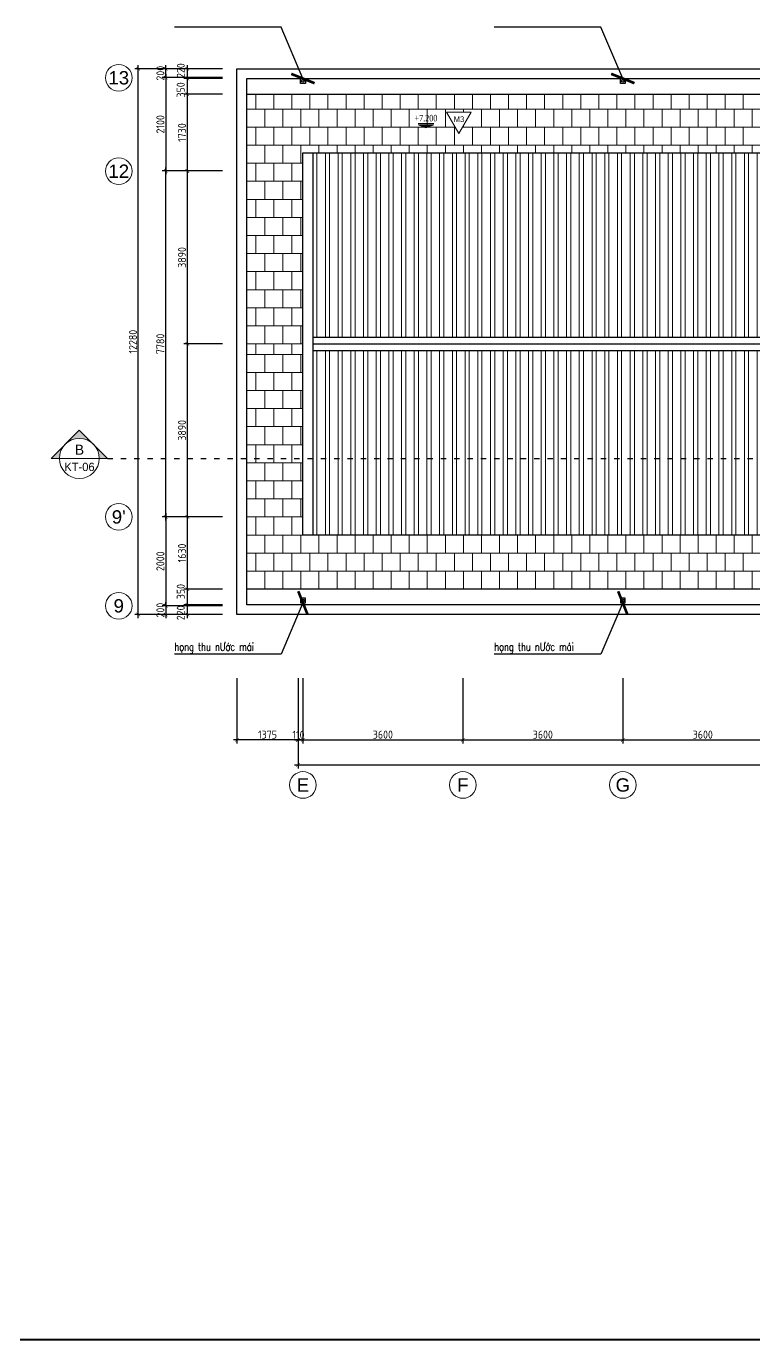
# Model space of a CAD drawing. Header units: inches. Extents: x 7154 to 95401, y -113037 to 84761.
# Drawn here: x 30398 to 46771, y -85013 to -55441 of the extents above; entities that cross this region are included whole.
import ezdxf
from ezdxf.enums import TextEntityAlignment as Align

# ---------------------------------------------------------------- set-up
doc = ezdxf.new("R2010")
doc.units = ezdxf.units.IN
doc.header["$MEASUREMENT"] = 0
doc.linetypes.add('ACAD_ISO03W100', pattern=[30, 12, -18])
doc.linetypes.add('HIDDEN', pattern=[0.375, 0.25, -0.125])
doc.layers.get('DEFPOINTS').update_dxf_attribs({"color": 2})
for name, color, linetype in [('1', 1, 'Continuous'), ('Dim', 144, 'Continuous'), ('TEXT', 2, 'Continuous'), ('THAY', 9, 'Continuous')]:
    doc.layers.add(name, color=color, linetype=linetype)
doc.layers.add('HACTH', color=252, linetype='Continuous', lineweight=5)
doc.layers.add('ZONES', color=7, linetype='Continuous', lineweight=18)
doc.styles.add('ARIALH', font='VnArialH.TTF')
doc.styles.add('AVANTH', font='VnAvantH.TTF')
doc.styles.add('ISOCP', font='isocp.shx')
doc.styles.add('VNS', font='vntimeh.shx', dxfattribs={"width": 0.7})
doc.styles.add('VNSIMLI', font='vnsimli.shx', dxfattribs={"width": 0.75})
doc.dimstyles.new('1-100', dxfattribs={"dimtxt": 180, "dimasz": 80, "dimexe": 80, "dimexo": 0, "dimgap": 30, "dimtad": 1, "dimdec": 0, "dimzin": 0, "dimdsep": 46, "dimtxsty": 'ISOCP', "dimblk1": 'ARCHTICK', "dimblk2": 'ARCHTICK', "dimsah": 1, "dimcen": 0.09, "dimdle": 80, "dimclrd": 8, "dimclre": 8, "dimclrt": 6, "dimadec": 0, "dimazin": 0, "dimtfac": 1, "dimtdec": 0, "dimtix": 1, "dimtmove": 2, "dimatfit": 3, "dimldrblk": 'ARCHTICK', "dimfxl": 80, "dimtolj": 1, "dimtzin": 0, "dimarcsym": 0})
doc.dimstyles.new('100x2nn', dxfattribs={"dimscale": 2, "dimtxt": 180, "dimasz": 80, "dimexe": 80, "dimexo": 0, "dimgap": 30, "dimtad": 1, "dimdec": 0, "dimzin": 0, "dimdsep": 46, "dimtxsty": 'ISOCP', "dimblk1": 'ARCHTICK', "dimblk2": 'ARCHTICK', "dimsah": 1, "dimcen": 0.09, "dimdle": 80, "dimclrd": 8, "dimclre": 8, "dimclrt": 7, "dimadec": 0, "dimazin": 0, "dimtfac": 1, "dimtdec": 0, "dimtmove": 2, "dimatfit": 3, "dimldrblk": 'ARCHTICK', "dimfxl": 80, "dimtolj": 1, "dimtzin": 0, "dimarcsym": 0})

# ---------------------------------------------------------------- blocks, each defined once
blk = doc.blocks.new('AXIS')
at = {"layer": 'ZONES'}
blk.add_circle((0, 0), 300, dxfattribs=at)
at = {"layer": 'ZONES', "style": 'ARIALH'}
blk.add_attdef('TENTRUCDINHVI', text='', height=300, dxfattribs=at).set_placement((0, 0), align=Align.MIDDLE)
blk = doc.blocks.new('_ArchTick')
at = {"color": 0, "linetype": 'ByBlock', "const_width": 0.15}
blk.add_lwpolyline([(-0.5, -0.5), (0.5, 0.5)], dxfattribs=at)
blk = doc.blocks.new('*D425')
at = {"layer": 'DEFPOINTS', "color": 0}
for p in [(36514, -70108), (36624, -70108), (36624, -71497)]:
    blk.add_point(p, dxfattribs=at)
at = {"layer": 'Dim', "color": 8, "lineweight": -2}
for p, q in [((36514, -70108), (36514, -71577)), ((36624, -70108), (36624, -71577)), ((36434, -71497), (36704, -71497))]:
    blk.add_line(p, q, dxfattribs=at)
at = {"layer": 'Dim', "color": 8, "lineweight": -2, "xscale": 80, "yscale": 80, "zscale": 80, "rotation": 180}
blk.add_blockref('_ArchTick', (36514, -71497), dxfattribs=at)
at = {"layer": 'Dim', "color": 8, "lineweight": -2, "xscale": 80, "yscale": 80, "zscale": 80}
blk.add_blockref('_ArchTick', (36624, -71497), dxfattribs=at)
at = {"layer": 'Dim', "color": 6, "insert": (36524, -71381), "char_height": 180, "attachment_point": 5, "style": 'ISOCP'}
blk.add_mtext('\\A1;110', dxfattribs=at)
blk = doc.blocks.new('*D426')
at = {"layer": 'DEFPOINTS', "color": 0}
for p in [(36624, -70108), (40224, -70108), (40224, -71497)]:
    blk.add_point(p, dxfattribs=at)
at = {"layer": 'Dim', "color": 8, "lineweight": -2}
for p, q in [((36624, -70108), (36624, -71577)), ((40224, -70108), (40224, -71577)), ((36544, -71497), (40304, -71497))]:
    blk.add_line(p, q, dxfattribs=at)
at = {"layer": 'Dim', "color": 8, "lineweight": -2, "xscale": 80, "yscale": 80, "zscale": 80, "rotation": 180}
blk.add_blockref('_ArchTick', (36624, -71497), dxfattribs=at)
at = {"layer": 'Dim', "color": 8, "lineweight": -2, "xscale": 80, "yscale": 80, "zscale": 80}
blk.add_blockref('_ArchTick', (40224, -71497), dxfattribs=at)
at = {"layer": 'Dim', "color": 6, "insert": (38424, -71377), "char_height": 180, "attachment_point": 5, "style": 'ISOCP'}
blk.add_mtext('\\A1;3600', dxfattribs=at)
blk = doc.blocks.new('*D427')
at = {"layer": 'DEFPOINTS', "color": 0}
for p in [(40224, -70108), (43824, -70108), (43824, -71497)]:
    blk.add_point(p, dxfattribs=at)
at = {"layer": 'Dim', "color": 8, "lineweight": -2}
for p, q in [((40224, -70108), (40224, -71577)), ((43824, -70108), (43824, -71577)), ((40144, -71497), (43904, -71497))]:
    blk.add_line(p, q, dxfattribs=at)
at = {"layer": 'Dim', "color": 8, "lineweight": -2, "xscale": 80, "yscale": 80, "zscale": 80, "rotation": 180}
blk.add_blockref('_ArchTick', (40224, -71497), dxfattribs=at)
at = {"layer": 'Dim', "color": 8, "lineweight": -2, "xscale": 80, "yscale": 80, "zscale": 80}
blk.add_blockref('_ArchTick', (43824, -71497), dxfattribs=at)
at = {"layer": 'Dim', "color": 6, "insert": (42024, -71377), "char_height": 180, "attachment_point": 5, "style": 'ISOCP'}
blk.add_mtext('\\A1;3600', dxfattribs=at)
blk = doc.blocks.new('*D428')
at = {"layer": 'DEFPOINTS', "color": 0}
for p in [(43824, -70108), (47424, -70108), (47424, -71497)]:
    blk.add_point(p, dxfattribs=at)
at = {"layer": 'Dim', "color": 8, "lineweight": -2}
for p, q in [((43824, -70108), (43824, -71577)), ((47424, -70108), (47424, -71577)), ((43744, -71497), (47504, -71497))]:
    blk.add_line(p, q, dxfattribs=at)
at = {"layer": 'Dim', "color": 8, "lineweight": -2, "xscale": 80, "yscale": 80, "zscale": 80, "rotation": 180}
blk.add_blockref('_ArchTick', (43824, -71497), dxfattribs=at)
at = {"layer": 'Dim', "color": 8, "lineweight": -2, "xscale": 80, "yscale": 80, "zscale": 80}
blk.add_blockref('_ArchTick', (47424, -71497), dxfattribs=at)
at = {"layer": 'Dim', "color": 6, "insert": (45624, -71377), "char_height": 180, "attachment_point": 5, "style": 'ISOCP'}
blk.add_mtext('\\A1;3600', dxfattribs=at)
blk = doc.blocks.new('*D435')
at = {"layer": 'DEFPOINTS', "color": 0}
for p in [(34818, -56596), (33536, -58696), (34818, -58696)]:
    blk.add_point(p, dxfattribs=at)
at = {"layer": 'Dim', "color": 8, "lineweight": -2}
for p, q in [((34818, -56596), (33456, -56596)), ((33536, -56516), (33536, -58776)), ((34818, -58696), (33456, -58696))]:
    blk.add_line(p, q, dxfattribs=at)
at = {"layer": 'Dim', "color": 8, "lineweight": -2, "xscale": 80, "yscale": 80, "zscale": 80}
for p, rotation in [((33536, -56596), 90), ((33536, -58696), 270)]:
    blk.add_blockref('_ArchTick', p, dxfattribs=dict(at, rotation=rotation))
at = {"layer": 'Dim', "color": 6, "insert": (33416, -57646), "char_height": 180, "attachment_point": 5, "rotation": 90, "style": 'ISOCP'}
blk.add_mtext('\\A1;2100', dxfattribs=at)
blk = doc.blocks.new('*D436')
at = {"layer": 'DEFPOINTS', "color": 0}
for p in [(34818, -66476), (33536, -68476), (34818, -68476)]:
    blk.add_point(p, dxfattribs=at)
at = {"layer": 'Dim', "color": 8, "lineweight": -2}
for p, q in [((34818, -66476), (33456, -66476)), ((33536, -66396), (33536, -68556)), ((34818, -68476), (33456, -68476))]:
    blk.add_line(p, q, dxfattribs=at)
at = {"layer": 'Dim', "color": 8, "lineweight": -2, "xscale": 80, "yscale": 80, "zscale": 80}
for p, rotation in [((33536, -66476), 90), ((33536, -68476), 270)]:
    blk.add_blockref('_ArchTick', p, dxfattribs=dict(at, rotation=rotation))
at = {"layer": 'Dim', "color": 6, "insert": (33416, -67476), "char_height": 180, "attachment_point": 5, "rotation": 90, "style": 'ISOCP'}
blk.add_mtext('\\A1;2000', dxfattribs=at)
blk = doc.blocks.new('*D437')
at = {"layer": 'DEFPOINTS', "color": 0}
for p in [(33536, -56396), (34818, -56396), (34818, -56596)]:
    blk.add_point(p, dxfattribs=at)
at = {"layer": 'Dim', "color": 8, "lineweight": -2}
for p, q in [((34818, -56396), (33456, -56396)), ((33536, -56396), (33536, -56316)), ((33536, -56596), (33536, -56396)), ((34818, -56596), (33456, -56596)), ((33536, -56596), (33536, -56676))]:
    blk.add_line(p, q, dxfattribs=at)
at = {"layer": 'Dim', "color": 8, "lineweight": -2, "xscale": 80, "yscale": 80, "zscale": 80}
for p, rotation in [((33536, -56396), 270), ((33536, -56596), 90)]:
    blk.add_blockref('_ArchTick', p, dxfattribs=dict(at, rotation=rotation))
at = {"layer": 'Dim', "color": 6, "insert": (33416, -56496), "char_height": 180, "attachment_point": 5, "rotation": 90, "style": 'ISOCP'}
blk.add_mtext('\\A1;200', dxfattribs=at)
blk = doc.blocks.new('*D438')
at = {"layer": 'DEFPOINTS', "color": 0}
for p in [(34818, -68476), (33536, -68676), (34818, -68676)]:
    blk.add_point(p, dxfattribs=at)
at = {"layer": 'Dim', "color": 8, "lineweight": -2}
for p, q in [((34818, -68476), (33456, -68476)), ((33536, -68476), (33536, -68396)), ((33536, -68476), (33536, -68676)), ((34818, -68676), (33456, -68676)), ((33536, -68676), (33536, -68756))]:
    blk.add_line(p, q, dxfattribs=at)
at = {"layer": 'Dim', "color": 8, "lineweight": -2, "xscale": 80, "yscale": 80, "zscale": 80}
for p, rotation in [((33536, -68476), 270), ((33536, -68676), 90)]:
    blk.add_blockref('_ArchTick', p, dxfattribs=dict(at, rotation=rotation))
at = {"layer": 'Dim', "color": 6, "insert": (33416, -68576), "char_height": 180, "attachment_point": 5, "rotation": 90, "style": 'ISOCP'}
blk.add_mtext('\\A1;200', dxfattribs=at)
blk = doc.blocks.new('*D439')
at = {"layer": 'DEFPOINTS', "color": 0}
for p in [(32919, -56396), (34818, -56396), (34818, -68676)]:
    blk.add_point(p, dxfattribs=at)
at = {"layer": 'Dim', "color": 8, "lineweight": -2}
for p, q in [((34818, -56396), (32839, -56396)), ((32919, -68756), (32919, -56316)), ((34818, -68676), (32839, -68676))]:
    blk.add_line(p, q, dxfattribs=at)
at = {"layer": 'Dim', "color": 8, "lineweight": -2, "xscale": 80, "yscale": 80, "zscale": 80}
for p, rotation in [((32919, -56396), 90), ((32919, -68676), 270)]:
    blk.add_blockref('_ArchTick', p, dxfattribs=dict(at, rotation=rotation))
at = {"layer": 'Dim', "color": 6, "insert": (32799, -62536), "char_height": 180, "attachment_point": 5, "rotation": 90, "style": 'ISOCP'}
blk.add_mtext('\\A1;12280', dxfattribs=at)
blk = doc.blocks.new('*D453')
at = {"layer": 'DEFPOINTS', "color": 0}
for p in [(36514, -70108), (65534, -70108), (65534, -72057)]:
    blk.add_point(p, dxfattribs=at)
at = {"layer": 'Dim', "color": 8, "lineweight": -2}
for p, q in [((36514, -70108), (36514, -72137)), ((65534, -70108), (65534, -72137)), ((36434, -72057), (65614, -72057))]:
    blk.add_line(p, q, dxfattribs=at)
at = {"layer": 'Dim', "color": 8, "lineweight": -2, "xscale": 80, "yscale": 80, "zscale": 80, "rotation": 180}
blk.add_blockref('_ArchTick', (36514, -72057), dxfattribs=at)
at = {"layer": 'Dim', "color": 8, "lineweight": -2, "xscale": 80, "yscale": 80, "zscale": 80}
blk.add_blockref('_ArchTick', (65534, -72057), dxfattribs=at)
at = {"layer": 'Dim', "color": 6, "insert": (51024, -71937), "char_height": 180, "attachment_point": 5, "style": 'ISOCP'}
blk.add_mtext('\\A1;29020', dxfattribs=at)
blk = doc.blocks.new('*D455')
at = {"layer": 'DEFPOINTS', "color": 0}
for p in [(33536, -58696), (34818, -58696), (34818, -66476)]:
    blk.add_point(p, dxfattribs=at)
at = {"layer": 'Dim', "color": 8, "lineweight": -2}
for p, q in [((34818, -58696), (33456, -58696)), ((33536, -66556), (33536, -58616)), ((34818, -66476), (33456, -66476))]:
    blk.add_line(p, q, dxfattribs=at)
at = {"layer": 'Dim', "color": 8, "lineweight": -2, "xscale": 80, "yscale": 80, "zscale": 80}
for p, rotation in [((33536, -58696), 90), ((33536, -66476), 270)]:
    blk.add_blockref('_ArchTick', p, dxfattribs=dict(at, rotation=rotation))
at = {"layer": 'Dim', "color": 6, "insert": (33416, -62586), "char_height": 180, "attachment_point": 5, "rotation": 90, "style": 'ISOCP'}
blk.add_mtext('\\A1;7780', dxfattribs=at)
blk = doc.blocks.new('SEC2')
h = blk.add_hatch(color=256)
h.paths.add_polyline_path([(-849, 0), (-424, 424, 0.198912), (-600, 0)])
h.paths.add_polyline_path([(-424, 424), (0, 849), (424, 424, 0.198912), (0, 600, 0.198912)])
h.paths.add_polyline_path([(600, 0, 0.198912), (424, 424), (849, 0)])
blk.add_lwpolyline([(600, 0), (849, 0), (0, 849), (-849, 0), (-600, 0)])
at = {"layer": 'ZONES'}
blk.add_line((600, 0), (-600, 0), dxfattribs=at)
blk.add_circle((0, 0), 600, dxfattribs=at)
for tag, height, style, p in [('TENMATCAT', 300, 'ARIALH', (4, 262)), ('KT', 250, 'AVANTH', (4, -254))]:
    blk.add_attdef(tag, text='', height=height, dxfattribs=dict(at, style=style)).set_placement(p, align=Align.MIDDLE)
blk = doc.blocks.new('*D456')
at = {"layer": 'DEFPOINTS', "color": 0}
for p in [(35139, -70108), (36514, -70108), (35139, -71497)]:
    blk.add_point(p, dxfattribs=at)
at = {"layer": 'Dim', "color": 8, "lineweight": -2}
for p, q in [((35139, -70108), (35139, -71577)), ((36514, -70108), (36514, -71577)), ((36594, -71497), (35059, -71497))]:
    blk.add_line(p, q, dxfattribs=at)
at = {"layer": 'Dim', "color": 8, "lineweight": -2, "xscale": 80, "yscale": 80, "zscale": 80, "rotation": 180}
blk.add_blockref('_ArchTick', (35139, -71497), dxfattribs=at)
at = {"layer": 'Dim', "color": 8, "lineweight": -2, "xscale": 80, "yscale": 80, "zscale": 80}
blk.add_blockref('_ArchTick', (36514, -71497), dxfattribs=at)
at = {"layer": 'Dim', "color": 6, "insert": (35827, -71377), "char_height": 180, "attachment_point": 5, "style": 'ISOCP'}
blk.add_mtext('\\A1;1375', dxfattribs=at)
blk = doc.blocks.new('*D457')
at = {"layer": 'DEFPOINTS', "color": 0}
for p in [(34023, -68456), (34818, -68456), (34818, -68676)]:
    blk.add_point(p, dxfattribs=at)
at = {"layer": 'Dim', "color": 8, "lineweight": -2}
for p, q in [((34818, -68456), (33943, -68456)), ((34023, -68756), (34023, -68376)), ((34818, -68676), (33943, -68676))]:
    blk.add_line(p, q, dxfattribs=at)
at = {"layer": 'Dim', "color": 8, "lineweight": -2, "xscale": 80, "yscale": 80, "zscale": 80}
for p, rotation in [((34023, -68456), 90), ((34023, -68676), 270)]:
    blk.add_blockref('_ArchTick', p, dxfattribs=dict(at, rotation=rotation))
at = {"layer": 'Dim', "color": 6, "insert": (33875, -68637), "char_height": 180, "attachment_point": 5, "rotation": 90, "style": 'ISOCP'}
blk.add_mtext('\\A1;220', dxfattribs=at)
blk = doc.blocks.new('*D458')
at = {"layer": 'DEFPOINTS', "color": 0}
for p in [(34023, -68106), (34818, -68106), (34818, -68456)]:
    blk.add_point(p, dxfattribs=at)
at = {"layer": 'Dim', "color": 8, "lineweight": -2}
for p, q in [((34818, -68106), (33943, -68106)), ((34023, -68536), (34023, -68026)), ((34818, -68456), (33943, -68456))]:
    blk.add_line(p, q, dxfattribs=at)
at = {"layer": 'Dim', "color": 8, "lineweight": -2, "xscale": 80, "yscale": 80, "zscale": 80}
for p, rotation in [((34023, -68106), 90), ((34023, -68456), 270)]:
    blk.add_blockref('_ArchTick', p, dxfattribs=dict(at, rotation=rotation))
at = {"layer": 'Dim', "color": 6, "insert": (33875, -68158), "char_height": 180, "attachment_point": 5, "rotation": 90, "style": 'ISOCP'}
blk.add_mtext('\\A1;350', dxfattribs=at)
blk = doc.blocks.new('*D459')
at = {"layer": 'DEFPOINTS', "color": 0}
for p in [(34023, -66476), (34818, -66476), (34818, -68106)]:
    blk.add_point(p, dxfattribs=at)
at = {"layer": 'Dim', "color": 8, "lineweight": -2}
for p, q in [((34818, -66476), (33943, -66476)), ((34023, -68186), (34023, -66396)), ((34818, -68106), (33943, -68106))]:
    blk.add_line(p, q, dxfattribs=at)
at = {"layer": 'Dim', "color": 8, "lineweight": -2, "xscale": 80, "yscale": 80, "zscale": 80}
for p, rotation in [((34023, -66476), 90), ((34023, -68106), 270)]:
    blk.add_blockref('_ArchTick', p, dxfattribs=dict(at, rotation=rotation))
at = {"layer": 'Dim', "color": 6, "insert": (33903, -67291), "char_height": 180, "attachment_point": 5, "rotation": 90, "style": 'ISOCP'}
blk.add_mtext('\\A1;1630', dxfattribs=at)
blk = doc.blocks.new('*D460')
at = {"layer": 'DEFPOINTS', "color": 0}
for p in [(34023, -62586), (34818, -62586), (34818, -66476)]:
    blk.add_point(p, dxfattribs=at)
at = {"layer": 'Dim', "color": 8, "lineweight": -2}
for p, q in [((34818, -62586), (33943, -62586)), ((34023, -66556), (34023, -62506)), ((34818, -66476), (33943, -66476))]:
    blk.add_line(p, q, dxfattribs=at)
at = {"layer": 'Dim', "color": 8, "lineweight": -2, "xscale": 80, "yscale": 80, "zscale": 80}
for p, rotation in [((34023, -62586), 90), ((34023, -66476), 270)]:
    blk.add_blockref('_ArchTick', p, dxfattribs=dict(at, rotation=rotation))
at = {"layer": 'Dim', "color": 6, "insert": (33903, -64531), "char_height": 180, "attachment_point": 5, "rotation": 90, "style": 'ISOCP'}
blk.add_mtext('\\A1;3890', dxfattribs=at)
blk = doc.blocks.new('*D461')
at = {"layer": 'DEFPOINTS', "color": 0}
for p in [(34023, -58696), (34818, -58696), (34818, -62586)]:
    blk.add_point(p, dxfattribs=at)
at = {"layer": 'Dim', "color": 8, "lineweight": -2}
for p, q in [((34818, -58696), (33943, -58696)), ((34023, -62666), (34023, -58616)), ((34818, -62586), (33943, -62586))]:
    blk.add_line(p, q, dxfattribs=at)
at = {"layer": 'Dim', "color": 8, "lineweight": -2, "xscale": 80, "yscale": 80, "zscale": 80}
for p, rotation in [((34023, -58696), 90), ((34023, -62586), 270)]:
    blk.add_blockref('_ArchTick', p, dxfattribs=dict(at, rotation=rotation))
at = {"layer": 'Dim', "color": 6, "insert": (33903, -60641), "char_height": 180, "attachment_point": 5, "rotation": 90, "style": 'ISOCP'}
blk.add_mtext('\\A1;3890', dxfattribs=at)
blk = doc.blocks.new('*D462')
at = {"layer": 'DEFPOINTS', "color": 0}
for p in [(34023, -56966), (34818, -56966), (34818, -58696)]:
    blk.add_point(p, dxfattribs=at)
at = {"layer": 'Dim', "color": 8, "lineweight": -2}
for p, q in [((34818, -56966), (33943, -56966)), ((34023, -58776), (34023, -56886)), ((34818, -58696), (33943, -58696))]:
    blk.add_line(p, q, dxfattribs=at)
at = {"layer": 'Dim', "color": 8, "lineweight": -2, "xscale": 80, "yscale": 80, "zscale": 80}
for p, rotation in [((34023, -56966), 90), ((34023, -58696), 270)]:
    blk.add_blockref('_ArchTick', p, dxfattribs=dict(at, rotation=rotation))
at = {"layer": 'Dim', "color": 6, "insert": (33903, -57831), "char_height": 180, "attachment_point": 5, "rotation": 90, "style": 'ISOCP'}
blk.add_mtext('\\A1;1730', dxfattribs=at)
blk = doc.blocks.new('*D463')
at = {"layer": 'DEFPOINTS', "color": 0}
for p in [(34023, -56616), (34818, -56616), (34818, -56966)]:
    blk.add_point(p, dxfattribs=at)
at = {"layer": 'Dim', "color": 8, "lineweight": -2}
for p, q in [((34818, -56616), (33943, -56616)), ((34023, -57046), (34023, -56536)), ((34818, -56966), (33943, -56966))]:
    blk.add_line(p, q, dxfattribs=at)
at = {"layer": 'Dim', "color": 8, "lineweight": -2, "xscale": 80, "yscale": 80, "zscale": 80}
for p, rotation in [((34023, -56616), 90), ((34023, -56966), 270)]:
    blk.add_blockref('_ArchTick', p, dxfattribs=dict(at, rotation=rotation))
at = {"layer": 'Dim', "color": 6, "insert": (33874, -56872), "char_height": 180, "attachment_point": 5, "rotation": 90, "style": 'ISOCP'}
blk.add_mtext('\\A1;350', dxfattribs=at)
blk = doc.blocks.new('*D464')
at = {"layer": 'DEFPOINTS', "color": 0}
for p in [(34023, -56396), (34818, -56396), (34818, -56616)]:
    blk.add_point(p, dxfattribs=at)
at = {"layer": 'Dim', "color": 8, "lineweight": -2}
for p, q in [((34818, -56396), (33943, -56396)), ((34023, -56696), (34023, -56316)), ((34818, -56616), (33943, -56616))]:
    blk.add_line(p, q, dxfattribs=at)
at = {"layer": 'Dim', "color": 8, "lineweight": -2, "xscale": 80, "yscale": 80, "zscale": 80}
for p, rotation in [((34023, -56396), 90), ((34023, -56616), 270)]:
    blk.add_blockref('_ArchTick', p, dxfattribs=dict(at, rotation=rotation))
at = {"layer": 'Dim', "color": 6, "insert": (33876, -56438), "char_height": 180, "attachment_point": 5, "rotation": 90, "style": 'ISOCP'}
blk.add_mtext('\\A1;220', dxfattribs=at)
blk = doc.blocks.new('CAODO')
blk.add_hatch(color=256).paths.add_polyline_path([(0, 0), (-225, 80), (225, 80)])
blk.add_line((-225, 124), (225, 124))
blk.add_lwpolyline([(0, 0), (-225, 80), (225, 80), (0, 0)])
at = {"layer": 'ZONES', "style": 'VNS', "width": 0.7}
blk.add_attdef('CAODO', text='', height=187, dxfattribs=at).set_placement((0, 274), align=Align.MIDDLE)
blk = doc.blocks.new('MAT')
blk.add_lwpolyline([(-11, 95), (508, 995), (-531, 995)], close=True)
at = {"layer": 'ZONES', "style": 'AVANTH'}
blk.add_attdef('DS', text='', height=240, dxfattribs=at).set_placement((-11, 695), align=Align.MIDDLE)

msp = doc.modelspace()

# ---------------------------------------------------------------- hatches: boundary and pattern name
at = {"layer": 'HACTH'}
h = msp.add_hatch(dxfattribs=at)
h.set_pattern_fill('AR-B88', color=256, scale=2, style=0)
h.set_pattern_definition([(0, (35359.36, -62585.77), (0, 406.4), []), (90, (35359.36, -62585.77), (-203.2, 406.4), [406.4, -406.4])])
h.paths.add_polyline_path([(58994.7, -56965.8), (35359.4, -56965.8), (35359.4, -62585.8), (36624.4, -62585.8), (36624.4, -58285.8), (58385.7, -58285.8)])
h.paths.add_polyline_path([(40414.3, -57371), (40136.5, -57852.1), (39858.7, -57371)], flags=16)
h.paths.add_polyline_path([(39571.3, -57660.4), (39394.1, -57723.4), (39216.9, -57660.4)], flags=16)
h.paths.add_polyline_path([(51763.2, -57660.4), (52117.6, -57660.4), (51940.4, -57723.4)], flags=16)
h.paths.add_polyline_path([(52405, -57371), (52960.5, -57371), (52682.7, -57852.1)], flags=16)
h.paths.add_polyline_path([(51635.7, -57618.5), (52245, -57618.5), (52245, -57397.4), (51635.7, -57397.4)], flags=24)
h.paths.add_polyline_path([(52521.6, -57630.9), (52843.8, -57630.9), (52843.8, -57431.8), (52521.6, -57431.8)], flags=24)
h.paths.add_polyline_path([(39089.4, -57618.5), (39698.8, -57618.5), (39698.8, -57397.4), (39089.4, -57397.4)], flags=24)
h.paths.add_polyline_path([(39975.4, -57630.9), (40297.6, -57630.9), (40297.6, -57431.8), (39975.4, -57431.8)], flags=24)
h.paths.add_polyline_path([(35799.9, -61255.2), (35799.9, -60506.4), (36159.9, -60506.4), (36159.9, -61255.2)], flags=24)
h = msp.add_hatch(dxfattribs=at)
h.set_pattern_fill('ANSI32', color=256, scale=30, angle=45, style=0)
h.set_pattern_definition([(90, (36844.36, -62435.77), (-285.75, 3e-14), []), (90, (36939.6, -62340.52), (-285.75, 3e-14), [])])
h.paths.add_polyline_path([(45261.7, -61446), (45261.7, -60690), (45621.7, -60690), (45621.7, -61446)], flags=24)
h.paths.add_polyline_path([(56427, -61446), (56427, -60690), (56787, -60690), (56787, -61446)], flags=24)
h.paths.add_polyline_path([(56471, -62435.8), (58385.7, -58285.8), (36844.4, -58285.8), (36844.4, -62435.8), (50937.8, -62435.8), (50746.6, -62104.6), (51302.1, -62104.6), (51111, -62435.8)])
h = msp.add_hatch(dxfattribs=at)
h.set_pattern_fill('AR-B88', color=256, scale=2, style=0)
h.set_pattern_definition([(0, (35359.36, -68105.77), (0, 406.4), []), (90, (35359.36, -68105.77), (-203.2, 406.4), [406.4, -406.4])])
h.paths.add_polyline_path([(54418, -66885.8), (36624.4, -66885.8), (36624.4, -62585.8), (35359.4, -62585.8), (35359.4, -68105.8), (53855.1, -68105.8)])
h.paths.add_polyline_path([(51763.2, -67618.8), (52117.6, -67618.8), (51940.4, -67681.8)], flags=16)
h.paths.add_polyline_path([(52405, -67329.4), (52960.5, -67329.4), (52682.7, -67810.5)], flags=16)
h.paths.add_polyline_path([(51635.7, -67576.9), (52245, -67576.9), (52245, -67355.8), (51635.7, -67355.8)], flags=24)
h.paths.add_polyline_path([(52522.7, -67586), (52842.7, -67586), (52842.7, -67393.6), (52522.7, -67393.6)], flags=24)
h.paths.add_polyline_path([(35799.9, -65203.5), (35799.9, -64454.7), (36159.9, -64454.7), (36159.9, -65203.5)], flags=24)
h = msp.add_hatch(dxfattribs=at)
h.set_pattern_fill('ANSI32', color=256, scale=30, angle=45, style=0)
h.set_pattern_definition([(90, (36844.36, -66885.77), (-285.75, 3e-14), []), (90, (36939.6, -66790.52), (-285.75, 3e-14), [])])
h.paths.add_polyline_path([(45261.7, -64435), (45261.7, -63679), (45621.7, -63679), (45621.7, -64435)], flags=24)
h.paths.add_polyline_path([(56427, -64435), (56427, -63679), (56787, -63679), (56787, -64435)], flags=24)
h.paths.add_polyline_path([(54418, -66885.8), (56332.6, -62735.8), (36844.4, -62735.8), (36844.4, -66885.8)])

# ---------------------------------------------------------------- linework, layer by layer
at = {"const_width": 46.7}
msp.add_lwpolyline([(21420.5, -84989.3), (84072.5, -84989.3), (84072.5, -39884.6), (21420.5, -39884.6)], close=True, dxfattribs=at)
at = {"layer": '1', "linetype": 'ACAD_ISO03W100', "ltscale": 10}
msp.add_lwpolyline([(32228.4, -65163), (60975.3, -65163), (60975.3, -60403.4), (68949, -60403.4)], dxfattribs=at)
at = {"layer": 'HACTH', "linetype": 'HIDDEN', "ltscale": 100}
msp.add_line((36624.4, -62585.8), (35359.4, -62585.8), dxfattribs=at)
at = {"layer": 'THAY', "ltscale": 400}
msp.add_line((35229.4, -56395.8), (58114.4, -56395.8), dxfattribs=at)
at = {"layer": 'THAY'}
for p, q in [((36844.4, -58285.8), (36844.4, -66885.8)), ((36844.4, -62435.8), (56471, -62435.8)), ((36844.4, -62585.8), (56401.8, -62585.8)), ((36844.4, -62735.8), (56332.6, -62735.8))]:
    msp.add_line(p, q, dxfattribs=at)
for points in [[(50914.4, -68675.8), (35139.4, -68675.8), (35139.4, -56395.8), (59624.4, -56395.8)], [(65314.4, -68455.8), (35359.4, -68455.8), (35359.4, -56615.8), (59404.4, -56615.8), (59404.4, -57985.8), (65314.4, -57985.8)], [(65314.4, -68105.8), (35359.4, -68105.8), (35359.4, -56965.8), (59404.4, -56965.8)], [(54418, -66885.8), (36624.4, -66885.8), (36624.4, -58285.8), (58385.7, -58285.8)]]:
    msp.add_lwpolyline(points, dxfattribs=at)
for points in [[(36569.4, -56615.8), (36679.4, -56615.8), (36679.4, -56725.8), (36569.4, -56725.8)], [(43769.4, -56615.8), (43879.4, -56615.8), (43879.4, -56725.8), (43769.4, -56725.8)], [(36569.4, -68414.2), (36679.4, -68414.2), (36679.4, -68304.2), (36569.4, -68304.2)], [(43769.4, -68414.2), (43879.4, -68414.2), (43879.4, -68304.2), (43769.4, -68304.2)]]:
    msp.add_lwpolyline(points, close=True, dxfattribs=at)
for centre in [(36624.4, -56670.8), (43824.4, -56670.8), (36624.4, -68359.2), (43824.4, -68359.2)]:
    msp.add_circle(centre, 30, dxfattribs=at)
at = {"layer": 'ZONES'}
for points in [[(38442.2, -56797.5, 0, 0, 0), (38004.5, -56797.5, 100, 0, 0), (37606.6, -56797.5, 0, 0, 0)], [(41456.3, -56786.5, 0, 0, 0), (41894.1, -56786.5, 100, 0, 0), (42292, -56786.5, 0, 0, 0)], [(45404.9, -56797.5, 0, 0, 0), (44967.2, -56797.5, 100, 0, 0), (44569.3, -56797.5, 0, 0, 0)], [(45441.7, -60690, 0, 0, 0), (45441.7, -59861, 100, 0, 0), (45441.7, -59463.2, 0, 0, 0)], [(35988.5, -60629.4, 0, 0, 0), (35988.5, -60299.7, 100, 0, 0), (35988.5, -59901.8, 0, 0, 0)], [(45441.7, -64435, 0, 0, 0), (45441.7, -65310.5, 100, 0, 0), (45441.7, -65708.4, 0, 0, 0)], [(35988.5, -65203.5, 0, 0, 0), (35988.5, -65533.2, 100, 0, 0), (35988.5, -65931.1, 0, 0, 0)], [(38442.2, -68287.5, 0, 0, 0), (38004.5, -68287.5, 100, 0, 0), (37606.6, -68287.5, 0, 0, 0)], [(41456.3, -68276.5, 0, 0, 0), (41894.1, -68276.5, 100, 0, 0), (42292, -68276.5, 0, 0, 0)], [(45404.9, -68287.5, 0, 0, 0), (44967.2, -68287.5, 100, 0, 0), (44569.3, -68287.5, 0, 0, 0)]]:
    msp.add_lwpolyline(points, format="xyseb", dxfattribs=at)

# ---------------------------------------------------------------- block references
for p, values in [((32479.4, -56599.3), {'TENTRUCDINHVI': '13'}), ((32479.4, -58699.3), {'TENTRUCDINHVI': '12'}), ((32479.4, -66479.3), {'TENTRUCDINHVI': "9'"}), ((32479.4, -68479.3), {'TENTRUCDINHVI': '9'}), ((36624.4, -72510), {'TENTRUCDINHVI': 'e'}), ((40224.4, -72510), {'TENTRUCDINHVI': 'f'}), ((43824.4, -72510), {'TENTRUCDINHVI': 'g'})]:
    msp.add_blockref('AXIS', p, dxfattribs=at).add_auto_attribs(values)
for name, p, xscale, yscale, zscale, values in [('CAODO', (39394.1, -57723.4), 0.7875000000931323, 0.7875000000931323, 0.7874999999999659, {'CAODO': '+7.200'}), ('MAT', (40142.5, -57902.7), 0.534599999897182, 0.534599999897182, 0.5346000000000002, {'DS': 'm3'}), ('SEC2', (31592, -65163), 0.75, 0.75, 0.7499999999945429, {'TENMATCAT': 'b', 'KT': 'kt-06'})]:
    msp.add_blockref(name, p, dxfattribs=dict(at, xscale=xscale, yscale=yscale, zscale=zscale)).add_auto_attribs(values)

# ---------------------------------------------------------------- texts
at = {"layer": 'TEXT', "color": 7, "style": 'VNSIMLI', "width": 0.75}
for p in [(33731.5, -69490), (40931.5, -69490)]:
    msp.add_text('häng thu n¦íc m¸i', height=180, dxfattribs=at).set_placement(p)

# ---------------------------------------------------------------- dimensions: what is measured, and where the dimension line sits
at = {"layer": 'Dim'}
for base, p1, p2, picture, middle in [((32918.6, -56395.8), (34817.5, -68675.8), (34817.5, -56395.8), '*D439', (32798.6, -62535.8)), ((33535.9, -56395.8), (34817.5, -56595.8), (34817.5, -56395.8), '*D437', (33415.9, -56495.8)), ((33535.9, -58695.8), (34817.5, -56595.8), (34817.5, -58695.8), '*D435', (33415.9, -57645.8)), ((34022.7, -56965.8), (34817.5, -58695.8), (34817.5, -56965.8), '*D462', (33902.7, -57830.8)), ((33535.9, -58695.8), (34817.5, -66475.8), (34817.5, -58695.8), '*D455', (33415.9, -62585.8)), ((34022.7, -58695.8), (34817.5, -62585.8), (34817.5, -58695.8), '*D461', (33902.7, -60640.8)), ((34022.7, -62585.8), (34817.5, -66475.8), (34817.5, -62585.8), '*D460', (33902.7, -64530.8)), ((33535.9, -68475.8), (34817.5, -66475.8), (34817.5, -68475.8), '*D436', (33415.9, -67475.8)), ((34022.7, -66475.8), (34817.5, -68105.8), (34817.5, -66475.8), '*D459', (33902.7, -67290.8)), ((33535.9, -68675.8), (34817.5, -68475.8), (34817.5, -68675.8), '*D438', (33415.9, -68575.8))]:
    dim = msp.add_linear_dim(base=base, p1=p1, p2=p2, angle=90, dimstyle='1-100', dxfattribs=at)
    dim.commit()
    dim.dimension.update_dxf_attribs({"geometry": picture, "text_midpoint": middle})
for base, p1, p2, picture, middle in [((34022.7, -56395.8), (34817.5, -56615.8), (34817.5, -56395.8), '*D464', (33875.7, -56437.6)), ((34022.7, -56615.8), (34817.5, -56965.8), (34817.5, -56615.8), '*D463', (33873.6, -56872.3)), ((34022.7, -68105.8), (34817.5, -68455.8), (34817.5, -68105.8), '*D458', (33875.1, -68157.6)), ((34022.7, -68455.8), (34817.5, -68675.8), (34817.5, -68455.8), '*D457', (33875.1, -68637))]:
    dim = msp.add_linear_dim(base=base, p1=p1, p2=p2, angle=90, dimstyle='1-100', dxfattribs=at)
    dim.commit()
    dim.dimension.update_dxf_attribs({"geometry": picture, "text_midpoint": middle, "dimtype": 160})
for base, p1, p2, picture, middle in [((35139.4, -71496.9), (36514.4, -70107.6), (35139.4, -70107.6), '*D456', (35826.9, -71376.9)), ((65534.4, -72056.8), (36514.4, -70107.6), (65534.4, -70107.6), '*D453', (51024.4, -71936.7)), ((40224.4, -71496.9), (36624.4, -70107.6), (40224.4, -70107.6), '*D426', (38424.4, -71376.9)), ((43824.4, -71496.9), (40224.4, -70107.6), (43824.4, -70107.6), '*D427', (42024.4, -71376.9)), ((47424.4, -71496.9), (43824.4, -70107.6), (47424.4, -70107.6), '*D428', (45624.4, -71376.9))]:
    dim = msp.add_linear_dim(base=base, p1=p1, p2=p2, dimstyle='1-100', dxfattribs=at)
    dim.commit()
    dim.dimension.update_dxf_attribs({"geometry": picture, "text_midpoint": middle})
dim = msp.add_linear_dim(base=(36624.4, -71496.9), p1=(36514.4, -70107.6), p2=(36624.4, -70107.6), dimstyle='1-100', dxfattribs=at)
dim.commit()
dim.dimension.update_dxf_attribs({"geometry": '*D425', "text_midpoint": (36524.4, -71380.9), "dimtype": 160})

# ---------------------------------------------------------------- leaders
at = {"layer": 'ZONES', "linetype": 'Continuous'}
for points in [[(36624.4, -56615.8), (36131.5, -55463.2), (33731.7, -55463.2)], [(43824.4, -56615.8), (43331.5, -55463.2), (40931.7, -55463.2)], [(36624.4, -68414.2), (36131.5, -69566.8), (33731.7, -69566.8)], [(43824.4, -68414.2), (43331.5, -69566.8), (40931.7, -69566.8)]]:
    msp.add_leader(points, dimstyle='100x2nn', override={"dimasz": 200, "dimtad": 0}, dxfattribs=at)

doc.saveas('drawing.dxf')
